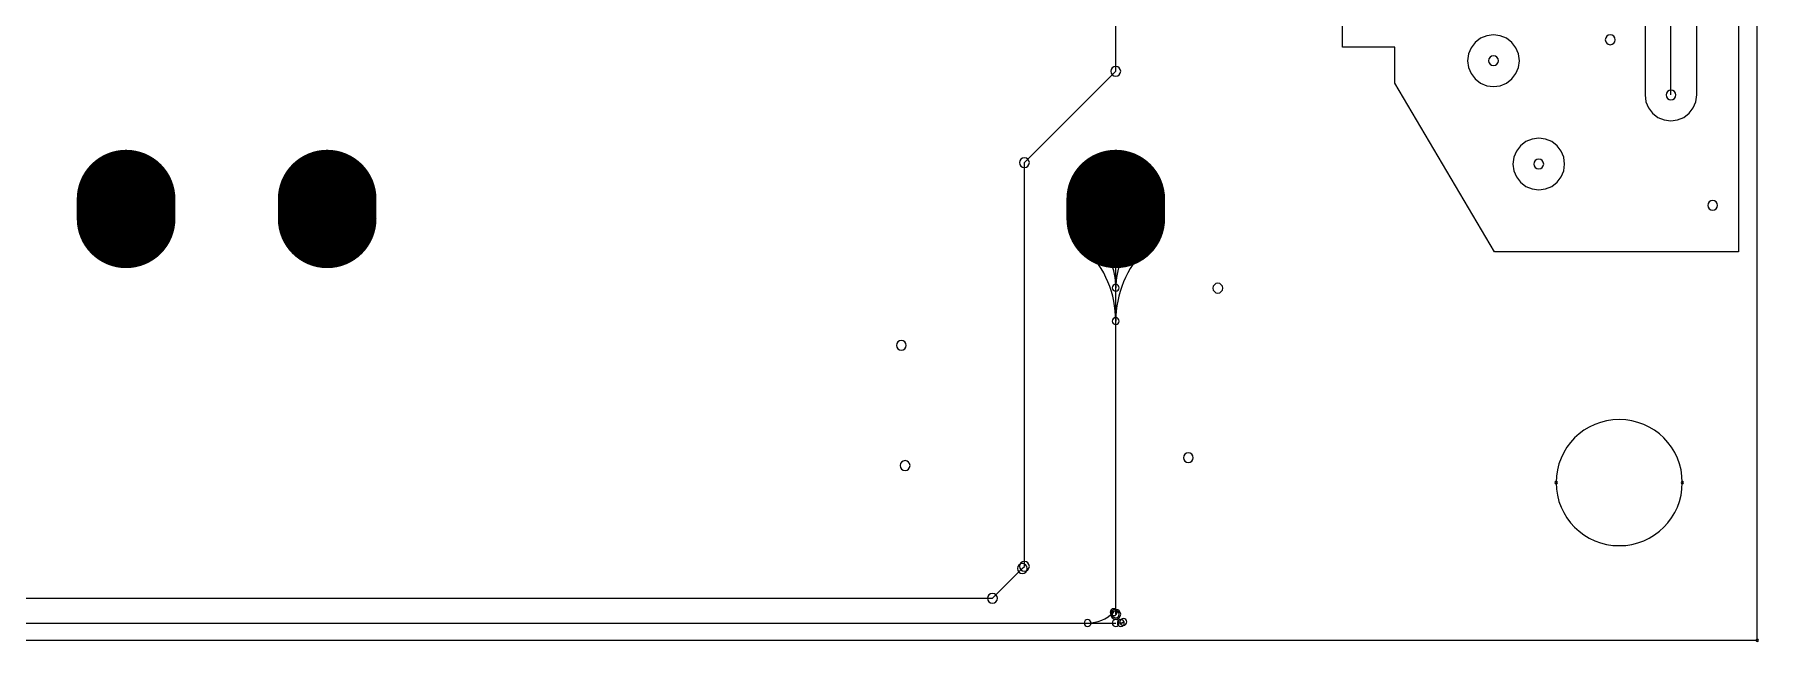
# Model space of a CAD drawing. Header units: inches. Extents: x 32166 to 66782, y 2386 to 7162.
# Drawn here: x 33977.5 to 34174.3, y 3145.4 to 3214.7 of the extents above; entities that cross this region are included whole.
import ezdxf

# ---------------------------------------------------------------- set-up
doc = ezdxf.new("R2010")
doc.units = ezdxf.units.IN
doc.header["$LTSCALE"] = 0.64311
doc.header["$MEASUREMENT"] = 0
for name, color, linetype in [('KEEPOUTLAYER', 6, 'CONTINUOUS'), ('MIDLAYER2', 76, 'CONTINUOUS'), ('MULTILAYER', 9, 'CONTINUOUS')]:
    doc.layers.add(name, color=color, linetype=linetype)

msp = doc.modelspace()

# ---------------------------------------------------------------- linework, layer by layer
at = {"layer": 'KEEPOUTLAYER'}
for p, q in [((34174.11, 3145.51), (34174.11, 3352.51)), ((32666.61, 3145.51), (34174.11, 3145.51))]:
    msp.add_line(p, q, dxfattribs=at)
for centre, radius, start, end in [((34158.36, 3163.51), 7.2, 0, 180), ((34151.16, 3163.51), 0.143, 0, 180), ((34151.16, 3163.51), 0.143, 180, 0), ((34158.36, 3163.51), 7.2, 180, 0), ((34165.56, 3163.51), 0.143, 0, 180), ((34165.56, 3163.51), 0.143, 180, 0), ((34174.11, 3145.51), 0.143, 0, 180), ((34174.11, 3145.51), 0.143, 0, 180), ((34174.11, 3145.51), 0.143, 180, 0), ((34174.11, 3145.51), 0.143, 180, 0)]:
    msp.add_arc(centre, radius, start, end, dxfattribs=at)
at = {"layer": 'MIDLAYER2'}
for p, q in [((34171.99, 3259), (34171.99, 3189.84)), ((34164.26, 3207.75), (34164.26, 3256.98)), ((34167.21, 3207.75), (34167.21, 3256.98)), ((34161.31, 3255.75), (34161.31, 3207.75)), ((34126.77, 3213.19), (34126.77, 3248.36)), ((34100.9, 3210.45), (34100.9, 3228.94)), ((34132.76, 3213.19), (34126.77, 3213.19)), ((34132.76, 3209.1), (34132.76, 3213.19)), ((34141.45, 3213.14), (34141.16, 3212.43)), ((34141.92, 3213.75), (34141.45, 3213.14)), ((34142.53, 3214.22), (34141.92, 3213.75)), ((34143.24, 3214.51), (34142.53, 3214.22)), ((34144.01, 3214.61), (34143.24, 3214.51)), ((34144.77, 3214.51), (34144.01, 3214.61)), ((34145.48, 3214.22), (34144.77, 3214.51)), ((34146.09, 3213.75), (34145.48, 3214.22)), ((34146.56, 3213.14), (34146.09, 3213.75)), ((34146.86, 3212.43), (34146.56, 3213.14)), ((34141.16, 3212.43), (34141.06, 3211.66)), ((34141.06, 3211.66), (34141.16, 3210.9)), ((34146.96, 3211.66), (34146.86, 3212.43)), ((34146.86, 3210.9), (34146.96, 3211.66)), ((34090.48, 3200.03), (34100.9, 3210.45)), ((34141.16, 3210.9), (34141.45, 3210.19)), ((34141.45, 3210.19), (34141.92, 3209.58)), ((34141.92, 3209.58), (34142.53, 3209.11)), ((34145.48, 3209.11), (34146.09, 3209.58)), ((34146.09, 3209.58), (34146.56, 3210.19)), ((34146.56, 3210.19), (34146.86, 3210.9)), ((34144.14, 3189.84), (34132.76, 3209.1)), ((34142.53, 3209.11), (34143.24, 3208.81)), ((34143.24, 3208.81), (34144.01, 3208.71)), ((34144.01, 3208.71), (34144.77, 3208.81)), ((34144.77, 3208.81), (34145.48, 3209.11)), ((34161.31, 3207.75), (34161.31, 3207.75)), ((34161.31, 3207.75), (34161.31, 3207.75)), ((34161.31, 3207.75), (34161.41, 3206.98)), ((34167.11, 3206.98), (34167.21, 3207.75)), ((34161.41, 3206.98), (34161.7, 3206.27)), ((34161.7, 3206.27), (34162.17, 3205.66)), ((34162.17, 3205.66), (34162.78, 3205.19)), ((34165.73, 3205.19), (34166.34, 3205.66)), ((34166.34, 3205.66), (34166.81, 3206.27)), ((34166.81, 3206.27), (34167.11, 3206.98)), ((34162.78, 3205.19), (34163.49, 3204.9)), ((34163.49, 3204.9), (34164.26, 3204.8)), ((34164.26, 3204.8), (34165.02, 3204.9)), ((34165.02, 3204.9), (34165.73, 3205.19)), ((34146.63, 3201.35), (34146.33, 3200.64)), ((34147.1, 3201.96), (34146.63, 3201.35)), ((34147.71, 3202.43), (34147.1, 3201.96)), ((34148.42, 3202.72), (34147.71, 3202.43)), ((34149.18, 3202.82), (34148.42, 3202.72)), ((34149.95, 3202.72), (34149.18, 3202.82)), ((34150.66, 3202.43), (34149.95, 3202.72)), ((34151.27, 3201.96), (34150.66, 3202.43)), ((34151.74, 3201.35), (34151.27, 3201.96)), ((34152.03, 3200.64), (34151.74, 3201.35)), ((34090.48, 3153.95), (34090.48, 3200.03)), ((34146.33, 3200.64), (34146.23, 3199.87)), ((34146.23, 3199.87), (34146.33, 3199.11)), ((34152.13, 3199.87), (34152.03, 3200.64)), ((34152.03, 3199.11), (34152.13, 3199.87)), ((34146.33, 3199.11), (34146.63, 3198.4)), ((34146.63, 3198.4), (34147.1, 3197.79)), ((34147.1, 3197.79), (34147.71, 3197.32)), ((34150.66, 3197.32), (34151.27, 3197.79)), ((34151.27, 3197.79), (34151.74, 3198.4)), ((34151.74, 3198.4), (34152.03, 3199.11)), ((34147.71, 3197.32), (34148.42, 3197.02)), ((34148.42, 3197.02), (34149.18, 3196.92)), ((34149.18, 3196.92), (34149.95, 3197.02)), ((34149.95, 3197.02), (34150.66, 3197.32)), ((34100.9, 3148.48), (34100.9, 3194.74)), ((34171.99, 3189.84), (34144.14, 3189.84)), ((34086.83, 3150.3), (34090.23, 3153.7)), ((34090.23, 3153.7), (34090.48, 3153.95)), ((33927.91, 3150.3), (34086.83, 3150.3)), ((33520.24, 3147.48), (34100.9, 3147.48))]:
    msp.add_line(p, q, dxfattribs=at)
at = {"layer": 'MIDLAYER2', "const_width": 11.25}
for points in [[(33987.95, 3193.62), (33987.95, 3195.87)], [(34010.9, 3193.62), (34010.9, 3195.87)], [(34100.9, 3193.62), (34100.9, 3195.87)]]:
    msp.add_lwpolyline(points, dxfattribs=at)
at = {"layer": 'MIDLAYER2', "const_width": 5.63}
for points in [[(33987.95, 3198.68, 1), (33987.95, 3193.05, 1)], [(34010.9, 3198.68, 1), (34010.9, 3193.05, 1)], [(34100.9, 3198.68, 1), (34100.9, 3193.05, 1)], [(33987.95, 3196.43, 1), (33987.95, 3190.8, 1)], [(34010.9, 3196.43, 1), (34010.9, 3190.8, 1)], [(34100.9, 3196.43, 1), (34100.9, 3190.8, 1)]]:
    msp.add_lwpolyline(points, format="xyb", close=True, dxfattribs=at)
at = {"layer": 'MIDLAYER2'}
for centre, radius, start, end in [((34157.33, 3214.05), 0.562, 0, 180), ((34157.33, 3214.05), 0.562, 180, 0), ((34144.01, 3211.66), 0.562, 0, 180), ((34144.01, 3211.66), 0.562, 180, 0), ((34100.9, 3210.45), 0.562, 0, 180), ((34100.9, 3210.45), 0.562, 0, 180), ((34100.9, 3210.45), 0.562, 180, 0), ((34100.9, 3210.45), 0.562, 180, 0), ((34164.26, 3207.75), 0.562, 0, 180), ((34164.26, 3207.75), 0.562, 0, 180), ((34164.26, 3207.75), 0.562, 180, 0), ((34164.26, 3207.75), 0.562, 180, 0), ((34090.48, 3200.03), 0.562, 0, 180), ((34090.48, 3200.03), 0.562, 0, 180), ((34090.48, 3200.03), 0.562, 180, 0), ((34090.48, 3200.03), 0.562, 180, 0), ((34149.18, 3199.87), 0.562, 0, 180), ((34149.18, 3199.87), 0.562, 180, 0), ((34169.03, 3195.15), 0.562, 0, 180), ((34100.9, 3194.74), 0.394, 0, 180), ((34100.9, 3194.74), 0.394, 180, 0), ((34169.03, 3195.15), 0.562, 180, 0), ((34098.59, 3191.31), 0.394, 0, 180), ((34098.59, 3191.31), 0.394, 0, 180), ((34103.2, 3191.31), 0.394, 0, 180), ((34103.2, 3191.31), 0.394, 0, 180), ((34097.48, 3190.2), 0.394, 0, 180), ((34097.48, 3190.2), 0.394, 0, 180), ((34097.48, 3190.2), 0.394, 180, 0), ((34097.48, 3190.2), 0.394, 180, 0), ((34089.22, 3181.94), 11.68, 360, 45), ((34089.22, 3181.94), 11.68, 360, 45), ((34098.59, 3191.31), 0.394, 180, 0), ((34098.59, 3191.31), 0.394, 180, 0), ((34093.02, 3185.74), 7.88, 359.9999, 44.9999), ((34093.02, 3185.74), 7.88, 359.9999, 44.9999), ((34108.77, 3185.74), 7.88, 135.0001, 180.0001), ((34108.77, 3185.74), 7.88, 135.0001, 180.0001), ((34112.58, 3181.94), 11.68, 135, 180), ((34112.58, 3181.94), 11.68, 135, 180), ((34103.2, 3191.31), 0.394, 180, 0), ((34103.2, 3191.31), 0.394, 180, 0), ((34104.32, 3190.2), 0.394, 0, 180), ((34104.32, 3190.2), 0.394, 0, 180), ((34104.32, 3190.2), 0.394, 180, 0), ((34104.32, 3190.2), 0.394, 180, 0), ((34100.9, 3185.74), 0.394, 0, 180), ((34100.9, 3185.74), 0.394, 0, 180), ((34100.9, 3185.74), 0.394, 0, 180), ((34100.9, 3185.74), 0.394, 0, 180), ((34100.9, 3185.74), 0.394, 180, 0), ((34100.9, 3185.74), 0.394, 180, 0), ((34100.9, 3185.74), 0.394, 180, 0), ((34100.9, 3185.74), 0.394, 180, 0), ((34112.55, 3185.7), 0.562, 0, 180), ((34112.55, 3185.7), 0.562, 180, 0), ((34100.9, 3181.94), 0.394, 0, 180), ((34100.9, 3181.94), 0.394, 0, 180), ((34100.9, 3181.94), 0.394, 0, 180), ((34100.9, 3181.94), 0.394, 0, 180), ((34100.9, 3181.94), 0.394, 180, 0), ((34100.9, 3181.94), 0.394, 180, 0), ((34100.9, 3181.94), 0.394, 180, 0), ((34100.9, 3181.94), 0.394, 180, 0), ((34076.42, 3179.17), 0.562, 0, 180), ((34076.42, 3179.17), 0.562, 180, 0), ((34076.86, 3165.45), 0.562, 0, 180), ((34109.18, 3166.35), 0.562, 0, 180), ((34109.18, 3166.35), 0.562, 180, 0), ((34076.86, 3165.45), 0.562, 180, 0), ((34090.23, 3153.7), 0.562, 0, 180), ((34090.23, 3153.7), 0.562, 0, 180), ((34090.23, 3153.7), 0.562, 0, 180), ((34090.48, 3153.95), 0.562, 0, 180), ((34090.48, 3153.95), 0.562, 0, 180), ((34090.23, 3153.7), 0.562, 180, 0), ((34090.23, 3153.7), 0.562, 180, 0), ((34090.23, 3153.7), 0.562, 180, 0), ((34090.48, 3153.95), 0.562, 180, 0), ((34090.48, 3153.95), 0.562, 180, 0), ((34086.83, 3150.3), 0.562, 0, 180), ((34086.83, 3150.3), 0.562, 0, 180), ((34086.83, 3150.3), 0.562, 180, 0), ((34086.83, 3150.3), 0.562, 180, 0), ((34097.68, 3151.7), 4.22, 269.9999, 314.9999), ((34100.66, 3148.72), 0.394, 0, 180), ((34100.66, 3148.72), 0.394, 180, 0), ((34100.9, 3148.48), 0.562, 0, 180), ((34100.9, 3148.48), 0.562, 180, 0), ((34100.9, 3148.48), 0.394, 0, 180), ((34100.9, 3148.48), 0.394, 180, 0), ((34097.68, 3147.48), 0.394, 0, 180), ((34097.68, 3147.48), 0.394, 180, 0), ((34100.9, 3147.48), 0.394, 0, 180), ((34100.9, 3147.48), 0.394, 180, 0), ((34101.48, 3147.48), 0.394, 0, 180), ((34101.48, 3147.48), 0.394, 180, 0), ((34101.77, 3147.61), 0.394, 0, 180), ((34101.77, 3147.61), 0.394, 180, 0), ((34101.48, 3147.9), 0.415, 270.0006, 315.0006)]:
    msp.add_arc(centre, radius, start, end, dxfattribs=at)
at = {"layer": 'MULTILAYER', "const_width": 11.25}
for points in [[(33987.95, 3193.62), (33987.95, 3195.87)], [(34010.9, 3193.62), (34010.9, 3195.87)], [(34100.9, 3193.62), (34100.9, 3195.87)]]:
    msp.add_lwpolyline(points, dxfattribs=at)
at = {"layer": 'MULTILAYER', "const_width": 5.63}
for points in [[(33987.95, 3198.68, 1), (33987.95, 3193.05, 1)], [(34010.9, 3198.68, 1), (34010.9, 3193.05, 1)], [(34100.9, 3198.68, 1), (34100.9, 3193.05, 1)], [(33987.95, 3196.43, 1), (33987.95, 3190.8, 1)], [(34010.9, 3196.43, 1), (34010.9, 3190.8, 1)], [(34100.9, 3196.43, 1), (34100.9, 3190.8, 1)]]:
    msp.add_lwpolyline(points, format="xyb", close=True, dxfattribs=at)
at = {"layer": 'MULTILAYER'}
for centre, start, end in [((34157.33, 3214.05), 0, 180), ((34157.33, 3214.05), 180, 0), ((34144.01, 3211.66), 0, 180), ((34144.01, 3211.66), 180, 0), ((34164.26, 3207.75), 0, 180), ((34164.26, 3207.75), 180, 0), ((34149.18, 3199.87), 0, 180), ((34149.18, 3199.87), 180, 0), ((34169.03, 3195.15), 0, 180), ((34169.03, 3195.15), 180, 0), ((34112.55, 3185.7), 0, 180), ((34112.55, 3185.7), 180, 0), ((34076.42, 3179.17), 0, 180), ((34076.42, 3179.17), 180, 0), ((34076.86, 3165.45), 0, 180), ((34109.18, 3166.35), 0, 180), ((34109.18, 3166.35), 180, 0), ((34076.86, 3165.45), 180, 0), ((34090.23, 3153.7), 0, 180), ((34090.23, 3153.7), 180, 0), ((34100.9, 3148.48), 0, 180), ((34100.9, 3148.48), 180, 0)]:
    msp.add_arc(centre, 0.562, start, end, dxfattribs=at)

doc.saveas('drawing.dxf')
